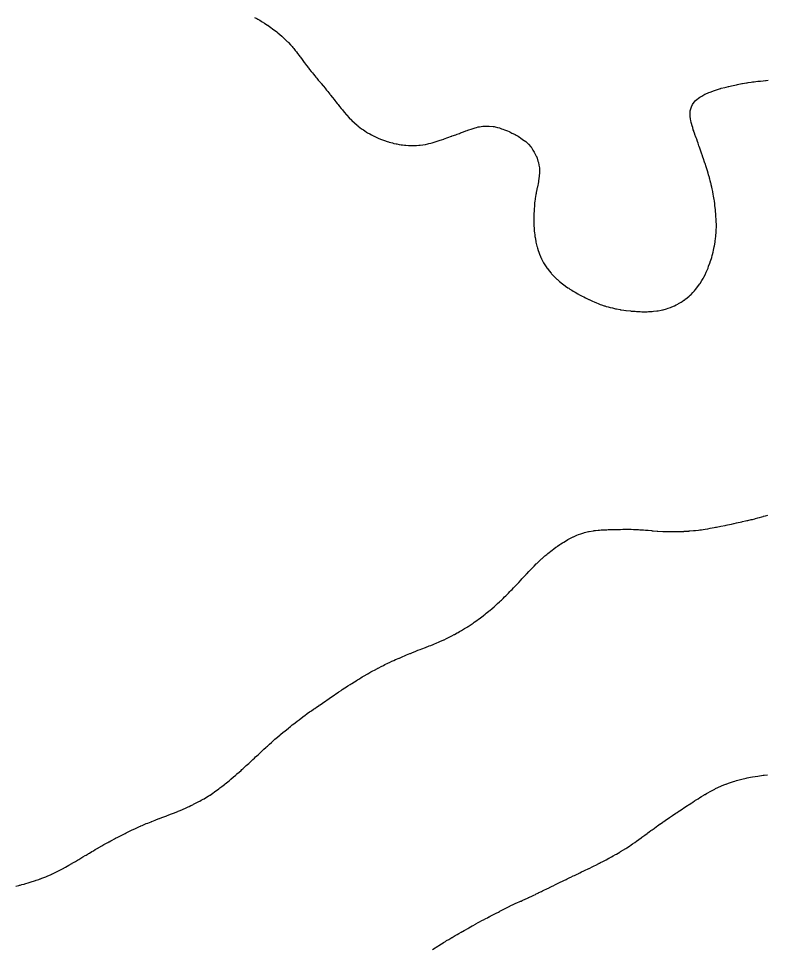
# Model space of a CAD drawing. Extents: x -717078 to -715000, y -984629 to -984000.
# Drawn here: x -716688.7 to -716546.9, y -984441.8 to -984265.2 of the extents above; entities that cross this region are included whole.
import ezdxf

# ---------------------------------------------------------------- set-up
doc = ezdxf.new("R2010")
doc.units = 0
doc.layers.add('buffer_B2_0_1_clip', color=7, linetype='Continuous')

msp = doc.modelspace()

# ---------------------------------------------------------------- linework, layer by layer
at = {"layer": 'buffer_B2_0_1_clip'}
for points in [[(-716643.94, -984264.94), (-716643.5, -984265.19), (-716643.3, -984265.3), (-716642.94, -984265.5), (-716642.67, -984265.67), (-716642.5, -984265.77), (-716642.05, -984266.05), (-716641.78, -984266.22), (-716641.5, -984266.4), (-716641.44, -984266.44), (-716641.34, -984266.5), (-716640.86, -984266.86), (-716640.5, -984267.11), (-716640.28, -984267.28), (-716639.98, -984267.5), (-716639.72, -984267.72), (-716639.5, -984267.89), (-716639.17, -984268.17), (-716638.77, -984268.5), (-716638.63, -984268.63), (-716638.5, -984268.75), (-716637.72, -984269.5), (-716637.61, -984269.61), (-716637.5, -984269.73), (-716637.14, -984270.14), (-716636.81, -984270.5), (-716636.67, -984270.67), (-716636.5, -984270.88), (-716636.23, -984271.23), (-716636, -984271.5), (-716635.79, -984271.79), (-716635.5, -984272.16), (-716635.35, -984272.35), (-716635.24, -984272.5), (-716634.93, -984272.93), (-716634.5, -984273.48), (-716634.49, -984273.49), (-716634.49, -984273.5), (-716634.45, -984273.55), (-716634.07, -984274.07), (-716633.73, -984274.5), (-716633.63, -984274.63), (-716633.5, -984274.81), (-716633.2, -984275.2), (-716632.95, -984275.5), (-716632.75, -984275.75), (-716632.5, -984276.06), (-716632.3, -984276.3), (-716632.13, -984276.5), (-716631.85, -984276.85), (-716631.5, -984277.26), (-716631.39, -984277.39), (-716631.29, -984277.5), (-716630.93, -984277.93), (-716630.5, -984278.45), (-716630.48, -984278.48), (-716630.46, -984278.5), (-716630.27, -984278.73), (-716630.03, -984279.03), (-716629.64, -984279.5), (-716629.58, -984279.58), (-716629.5, -984279.68), (-716629.14, -984280.14), (-716628.86, -984280.5), (-716628.7, -984280.7), (-716628.5, -984280.97), (-716628.27, -984281.27), (-716628.08, -984281.5), (-716627.83, -984281.83), (-716627.5, -984282.23), (-716627.38, -984282.38), (-716627.28, -984282.5), (-716626.93, -984282.93), (-716626.5, -984283.41), (-716626.46, -984283.46), (-716626.42, -984283.5), (-716625.98, -984283.98), (-716625.5, -984284.47), (-716625.48, -984284.48), (-716625.46, -984284.5), (-716624.96, -984284.96), (-716624.5, -984285.37), (-716624.43, -984285.43), (-716624.34, -984285.5), (-716623.88, -984285.88), (-716623.5, -984286.17), (-716623.3, -984286.3), (-716623, -984286.5), (-716622.7, -984286.7), (-716622.5, -984286.83), (-716622.07, -984287.07), (-716621.74, -984287.26), (-716621.5, -984287.39), (-716621.43, -984287.43), (-716621.28, -984287.5), (-716620.75, -984287.75), (-716620.5, -984287.87), (-716620.05, -984288.05), (-716619.89, -984288.11), (-716619.5, -984288.26), (-716619.32, -984288.32), (-716618.76, -984288.5), (-716618.56, -984288.56), (-716618.5, -984288.58), (-716618.38, -984288.62), (-716617.78, -984288.78), (-716617.5, -984288.86), (-716617.05, -984288.95), (-716616.97, -984288.97), (-716616.5, -984289.06), (-716616.12, -984289.12), (-716615.85, -984289.15), (-716615.5, -984289.2), (-716615.22, -984289.22), (-716614.74, -984289.26), (-716614.5, -984289.27), (-716614.27, -984289.27), (-716613.73, -984289.27), (-716613.5, -984289.26), (-716613.24, -984289.24), (-716612.79, -984289.21), (-716612.5, -984289.19), (-716611.5, -984289.05), (-716611.06, -984288.94), (-716610.9, -984288.9), (-716610.5, -984288.81), (-716610.26, -984288.74), (-716609.52, -984288.52), (-716609.5, -984288.51), (-716609.49, -984288.51), (-716609.46, -984288.5), (-716608.73, -984288.27), (-716608.5, -984288.19), (-716608.03, -984288.03), (-716607.98, -984288.02), (-716607.25, -984287.75), (-716606.59, -984287.5), (-716606.52, -984287.48), (-716606.5, -984287.47), (-716606.45, -984287.45), (-716605.78, -984287.22), (-716605.5, -984287.11), (-716605.05, -984286.95), (-716604.87, -984286.87), (-716604.5, -984286.73), (-716604.33, -984286.67), (-716603.89, -984286.5), (-716603.61, -984286.39), (-716603.5, -984286.35), (-716603.27, -984286.27), (-716602.86, -984286.14), (-716602.5, -984286.01), (-716602.1, -984285.9), (-716601.83, -984285.83), (-716601.5, -984285.74), (-716601.29, -984285.71), (-716600.61, -984285.61), (-716600.5, -984285.59), (-716600.41, -984285.59), (-716599.57, -984285.57), (-716599.5, -984285.57), (-716599.42, -984285.58), (-716598.66, -984285.66), (-716598.5, -984285.68), (-716598.27, -984285.73), (-716597.85, -984285.85), (-716597.5, -984285.92), (-716597.08, -984286.08), (-716596.85, -984286.15), (-716596.5, -984286.27), (-716596.34, -984286.34), (-716595.94, -984286.5), (-716595.63, -984286.63), (-716595.5, -984286.69), (-716595.11, -984286.89), (-716594.97, -984286.97), (-716594.5, -984287.2), (-716594.31, -984287.31), (-716593.96, -984287.5), (-716593.68, -984287.68), (-716593.5, -984287.79), (-716593.09, -984288.09), (-716592.51, -984288.5), (-716592.51, -984288.51), (-716592.5, -984288.51), (-716592.01, -984289.01), (-716591.53, -984289.5), (-716591.52, -984289.52), (-716591.5, -984289.54), (-716591.13, -984290.13), (-716590.88, -984290.5), (-716590.76, -984290.76), (-716590.5, -984291.27), (-716590.43, -984291.43), (-716590.41, -984291.5), (-716590.36, -984291.64), (-716590.2, -984292.2), (-716590.1, -984292.5), (-716590.02, -984292.98), (-716590.01, -984293.01), (-716589.92, -984293.5), (-716589.91, -984293.91), (-716589.91, -984294.09), (-716589.89, -984294.5), (-716589.93, -984294.93), (-716589.95, -984295.05), (-716589.99, -984295.5), (-716590.07, -984295.93), (-716590.1, -984296.1), (-716590.17, -984296.5), (-716590.23, -984296.77), (-716590.34, -984297.34), (-716590.37, -984297.5), (-716590.4, -984297.6), (-716590.5, -984298.2), (-716590.55, -984298.45), (-716590.56, -984298.5), (-716590.57, -984298.57), (-716590.7, -984299.3), (-716590.73, -984299.5), (-716590.75, -984299.75), (-716590.81, -984300.19), (-716590.84, -984300.5), (-716590.92, -984301.5), (-716590.93, -984301.93), (-716590.94, -984302.06), (-716590.96, -984302.5), (-716590.96, -984302.96), (-716590.96, -984303.04), (-716590.97, -984303.5), (-716590.96, -984303.96), (-716590.96, -984304.04), (-716590.95, -984304.5), (-716590.92, -984304.92), (-716590.91, -984305.09), (-716590.88, -984305.5), (-716590.84, -984305.84), (-716590.79, -984306.21), (-716590.76, -984306.5), (-716590.72, -984306.72), (-716590.6, -984307.4), (-716590.58, -984307.5), (-716590.57, -984307.57), (-716590.5, -984307.84), (-716590.37, -984308.37), (-716590.34, -984308.5), (-716590.27, -984308.73), (-716590.15, -984309.15), (-716590.03, -984309.5), (-716589.88, -984309.88), (-716589.71, -984310.29), (-716589.62, -984310.5), (-716589.58, -984310.58), (-716589.5, -984310.73), (-716589.24, -984311.24), (-716589.11, -984311.5), (-716588.88, -984311.88), (-716588.5, -984312.47), (-716588.49, -984312.49), (-716588.48, -984312.5), (-716588.4, -984312.6), (-716588.06, -984313.06), (-716587.69, -984313.5), (-716587.6, -984313.6), (-716587.5, -984313.71), (-716587.12, -984314.12), (-716586.73, -984314.5), (-716586.61, -984314.61), (-716586.5, -984314.71), (-716586.08, -984315.08), (-716585.56, -984315.5), (-716585.53, -984315.53), (-716585.5, -984315.55), (-716585.34, -984315.66), (-716584.94, -984315.94), (-716584.5, -984316.25), (-716584.35, -984316.35), (-716584.12, -984316.5), (-716583.73, -984316.73), (-716583.5, -984316.88), (-716583.1, -984317.1), (-716582.6, -984317.4), (-716582.5, -984317.46), (-716582.47, -984317.47), (-716582.42, -984317.5), (-716581.82, -984317.82), (-716581.5, -984317.98), (-716581.16, -984318.16), (-716580.51, -984318.49), (-716580.5, -984318.49), (-716580.5, -984318.5), (-716580.49, -984318.5), (-716579.81, -984318.81), (-716579.5, -984318.94), (-716579.11, -984319.11), (-716578.74, -984319.26), (-716578.5, -984319.36), (-716578.4, -984319.4), (-716578.11, -984319.5), (-716577.65, -984319.65), (-716577.5, -984319.7), (-716577.22, -984319.78), (-716576.88, -984319.88), (-716576.5, -984319.98), (-716576.08, -984320.08), (-716575.87, -984320.13), (-716575.5, -984320.22), (-716575.27, -984320.27), (-716574.61, -984320.39), (-716574.5, -984320.41), (-716574.42, -984320.42), (-716573.88, -984320.5), (-716573.55, -984320.55), (-716573.5, -984320.55), (-716573.44, -984320.56), (-716572.65, -984320.65), (-716572.5, -984320.66), (-716572.32, -984320.68), (-716571.72, -984320.72), (-716571.5, -984320.74), (-716571.25, -984320.75), (-716570.78, -984320.78), (-716570.5, -984320.79), (-716570.21, -984320.79), (-716569.79, -984320.79), (-716569.5, -984320.8), (-716569.22, -984320.78), (-716568.76, -984320.76), (-716568.5, -984320.75), (-716568.28, -984320.72), (-716567.65, -984320.65), (-716567.5, -984320.63), (-716567.39, -984320.61), (-716566.83, -984320.5), (-716566.56, -984320.44), (-716566.5, -984320.43), (-716566.41, -984320.41), (-716565.78, -984320.22), (-716565.5, -984320.14), (-716565.03, -984319.97), (-716564.92, -984319.92), (-716564.5, -984319.76), (-716564.32, -984319.68), (-716563.96, -984319.5), (-716563.66, -984319.34), (-716563.5, -984319.26), (-716563.03, -984318.97), (-716562.86, -984318.86), (-716562.5, -984318.63), (-716562.42, -984318.58), (-716562.32, -984318.5), (-716561.87, -984318.13), (-716561.5, -984317.83), (-716561.33, -984317.67), (-716561.15, -984317.5), (-716560.83, -984317.17), (-716560.5, -984316.82), (-716560.35, -984316.65), (-716560.22, -984316.5), (-716559.91, -984316.09), (-716559.5, -984315.53), (-716559.49, -984315.51), (-716559.48, -984315.5), (-716559.44, -984315.44), (-716559.11, -984314.89), (-716558.87, -984314.5), (-716558.75, -984314.25), (-716558.5, -984313.78), (-716558.41, -984313.59), (-716558.36, -984313.5), (-716558.26, -984313.26), (-716558.1, -984312.9), (-716557.93, -984312.5), (-716557.82, -984312.18), (-716557.59, -984311.59), (-716557.56, -984311.5), (-716557.54, -984311.46), (-716557.5, -984311.33), (-716557.3, -984310.7), (-716557.24, -984310.5), (-716557.14, -984310.14), (-716557.08, -984309.92), (-716556.97, -984309.5), (-716556.88, -984309.12), (-716556.82, -984308.82), (-716556.75, -984308.5), (-716556.71, -984308.29), (-716556.59, -984307.59), (-716556.57, -984307.5), (-716556.56, -984307.44), (-716556.5, -984306.93), (-716556.45, -984306.55), (-716556.45, -984306.5), (-716556.44, -984306.44), (-716556.38, -984305.62), (-716556.37, -984305.5), (-716556.37, -984305.37), (-716556.35, -984304.65), (-716556.34, -984304.5), (-716556.34, -984304.34), (-716556.36, -984303.64), (-716556.36, -984303.5), (-716556.37, -984303.37), (-716556.42, -984302.58), (-716556.42, -984302.5), (-716556.43, -984302.43), (-716556.5, -984301.61), (-716556.51, -984301.51), (-716556.51, -984301.5), (-716556.51, -984301.49), (-716556.61, -984300.61), (-716556.63, -984300.5), (-716556.65, -984300.35), (-716556.73, -984299.73), (-716556.77, -984299.5), (-716556.82, -984299.18), (-716556.87, -984298.87), (-716556.93, -984298.5), (-716557.02, -984298.02), (-716557.04, -984297.96), (-716557.13, -984297.5), (-716557.19, -984297.19), (-716557.31, -984296.69), (-716557.35, -984296.5), (-716557.38, -984296.38), (-716557.5, -984295.95), (-716557.6, -984295.6), (-716557.63, -984295.5), (-716557.68, -984295.32), (-716557.82, -984294.82), (-716557.93, -984294.5), (-716558.06, -984294.06), (-716558.12, -984293.88), (-716558.24, -984293.5), (-716558.3, -984293.3), (-716558.5, -984292.7), (-716558.55, -984292.55), (-716558.57, -984292.5), (-716558.6, -984292.4), (-716558.8, -984291.8), (-716558.9, -984291.5), (-716559.05, -984291.05), (-716559.11, -984290.89), (-716559.25, -984290.5), (-716559.31, -984290.31), (-716559.5, -984289.79), (-716559.57, -984289.57), (-716559.6, -984289.5), (-716559.65, -984289.35), (-716559.82, -984288.82), (-716559.94, -984288.5), (-716560.08, -984288.08), (-716560.19, -984287.81), (-716560.3, -984287.5), (-716560.35, -984287.35), (-716560.5, -984286.93), (-716560.61, -984286.61), (-716560.65, -984286.5), (-716560.72, -984286.28), (-716560.84, -984285.84), (-716560.96, -984285.5), (-716561.06, -984285.06), (-716561.12, -984284.88), (-716561.21, -984284.5), (-716561.24, -984284.24), (-716561.32, -984283.68), (-716561.33, -984283.5), (-716561.32, -984283.32), (-716561.29, -984282.71), (-716561.26, -984282.5), (-716561.13, -984282.13), (-716561.06, -984281.94), (-716560.89, -984281.5), (-716560.73, -984281.27), (-716560.5, -984280.97), (-716560.28, -984280.72), (-716560.07, -984280.5), (-716559.74, -984280.26), (-716559.5, -984280.09), (-716559.13, -984279.87), (-716558.51, -984279.51), (-716558.5, -984279.5), (-716558.5, -984279.5), (-716558.49, -984279.5), (-716557.78, -984279.22), (-716557.5, -984279.11), (-716557.05, -984278.95), (-716556.89, -984278.89), (-716556.5, -984278.75), (-716556.32, -984278.68), (-716555.75, -984278.5), (-716555.55, -984278.45), (-716555.5, -984278.43), (-716555.41, -984278.41), (-716554.76, -984278.24), (-716554.5, -984278.17), (-716554.07, -984278.07), (-716553.96, -984278.04), (-716553.5, -984277.94), (-716552.5, -984277.72), (-716552.32, -984277.68), (-716551.52, -984277.52), (-716551.5, -984277.51), (-716551.49, -984277.51), (-716551.42, -984277.5), (-716550.63, -984277.37), (-716550.5, -984277.35), (-716550.32, -984277.32), (-716549.76, -984277.24), (-716549.5, -984277.2), (-716549.15, -984277.15), (-716548.88, -984277.12), (-716548.5, -984277.07), (-716548.02, -984277.02), (-716547.98, -984277.02), (-716547.5, -984276.97), (-716547.06, -984276.94), (-716546.92, -984276.92), (-716546.5, -984276.89)], [(-716689.21, -984429.79), (-716688.66, -984429.66), (-716688.5, -984429.62), (-716688.41, -984429.59), (-716688.04, -984429.5), (-716687.61, -984429.39), (-716687.5, -984429.36), (-716687.3, -984429.3), (-716686.84, -984429.16), (-716686.5, -984429.06), (-716686.08, -984428.92), (-716685.85, -984428.85), (-716685.5, -984428.73), (-716685.33, -984428.67), (-716684.83, -984428.5), (-716684.59, -984428.41), (-716684.5, -984428.38), (-716684.3, -984428.3), (-716683.87, -984428.13), (-716683.5, -984427.99), (-716683.16, -984427.84), (-716682.61, -984427.61), (-716682.5, -984427.56), (-716682.46, -984427.54), (-716682.36, -984427.5), (-716681.78, -984427.22), (-716681.5, -984427.08), (-716681.12, -984426.88), (-716680.63, -984426.63), (-716680.5, -984426.57), (-716680.46, -984426.54), (-716680.37, -984426.5), (-716679.81, -984426.19), (-716679.5, -984426.02), (-716679.17, -984425.83), (-716678.58, -984425.5), (-716678.53, -984425.47), (-716678.5, -984425.45), (-716678.38, -984425.38), (-716677.91, -984425.09), (-716677.5, -984424.85), (-716677.28, -984424.72), (-716676.9, -984424.5), (-716676.66, -984424.34), (-716676.5, -984424.25), (-716676.03, -984423.97), (-716675.88, -984423.88), (-716675.5, -984423.66), (-716675.4, -984423.6), (-716675.23, -984423.5), (-716674.78, -984423.22), (-716674.5, -984423.06), (-716674.15, -984422.85), (-716673.54, -984422.5), (-716673.51, -984422.49), (-716673.5, -984422.48), (-716673.44, -984422.44), (-716672.88, -984422.12), (-716672.5, -984421.9), (-716672.25, -984421.75), (-716671.77, -984421.5), (-716671.6, -984421.4), (-716671.5, -984421.35), (-716671.17, -984421.17), (-716670.95, -984421.05), (-716670.5, -984420.81), (-716670.3, -984420.7), (-716669.89, -984420.5), (-716669.63, -984420.37), (-716669.5, -984420.3), (-716669.1, -984420.1), (-716668.97, -984420.03), (-716668.5, -984419.8), (-716668.3, -984419.7), (-716667.89, -984419.5), (-716667.63, -984419.37), (-716667.5, -984419.31), (-716667.13, -984419.13), (-716666.96, -984419.04), (-716666.5, -984418.83), (-716666.28, -984418.72), (-716665.78, -984418.5), (-716665.59, -984418.41), (-716665.5, -984418.37), (-716665.27, -984418.27), (-716664.9, -984418.1), (-716664.5, -984417.93), (-716664.19, -984417.81), (-716663.57, -984417.57), (-716663.5, -984417.54), (-716663.47, -984417.53), (-716663.39, -984417.5), (-716662.76, -984417.24), (-716662.5, -984417.15), (-716662.03, -984416.97), (-716661.93, -984416.93), (-716661.5, -984416.77), (-716661.3, -984416.7), (-716660.78, -984416.5), (-716660.58, -984416.42), (-716660.5, -984416.39), (-716660.33, -984416.33), (-716659.86, -984416.14), (-716659.5, -984416.01), (-716659.14, -984415.86), (-716658.69, -984415.69), (-716658.5, -984415.61), (-716658.42, -984415.58), (-716658.24, -984415.5), (-716657.72, -984415.28), (-716657.5, -984415.18), (-716657.03, -984414.97), (-716656.93, -984414.93), (-716656.5, -984414.74), (-716656.34, -984414.66), (-716656, -984414.5), (-716655.66, -984414.34), (-716655.5, -984414.26), (-716655, -984414), (-716654.5, -984413.75), (-716654.34, -984413.66), (-716654.05, -984413.5), (-716653.7, -984413.3), (-716653.5, -984413.19), (-716653.07, -984412.93), (-716652.71, -984412.71), (-716652.5, -984412.58), (-716652.45, -984412.55), (-716652.37, -984412.5), (-716651.86, -984412.14), (-716651.5, -984411.9), (-716651.27, -984411.73), (-716650.95, -984411.5), (-716650.69, -984411.31), (-716650.5, -984411.16), (-716650.13, -984410.87), (-716649.66, -984410.5), (-716649.57, -984410.43), (-716649.5, -984410.37), (-716649.02, -984409.98), (-716648.78, -984409.78), (-716648.5, -984409.55), (-716648.47, -984409.53), (-716648.44, -984409.5), (-716647.94, -984409.06), (-716647.5, -984408.7), (-716647.39, -984408.61), (-716647.27, -984408.5), (-716646.86, -984408.14), (-716646.5, -984407.82), (-716646.33, -984407.67), (-716646.13, -984407.5), (-716645.81, -984407.19), (-716645.5, -984406.92), (-716645.28, -984406.72), (-716645.04, -984406.5), (-716644.76, -984406.24), (-716644.5, -984405.99), (-716644.25, -984405.75), (-716643.96, -984405.5), (-716643.73, -984405.27), (-716643.5, -984405.07), (-716643.21, -984404.79), (-716642.89, -984404.5), (-716642.69, -984404.31), (-716642.5, -984404.13), (-716642.18, -984403.82), (-716641.82, -984403.5), (-716641.65, -984403.35), (-716641.5, -984403.2), (-716641.13, -984402.87), (-716640.71, -984402.5), (-716640.6, -984402.4), (-716640.5, -984402.31), (-716640.07, -984401.93), (-716639.56, -984401.5), (-716639.53, -984401.47), (-716639.5, -984401.45), (-716639.12, -984401.12), (-716638.99, -984401.01), (-716638.5, -984400.6), (-716638.45, -984400.55), (-716638.38, -984400.5), (-716637.9, -984400.1), (-716637.5, -984399.79), (-716637.34, -984399.66), (-716637.14, -984399.5), (-716636.79, -984399.21), (-716636.5, -984398.98), (-716636.23, -984398.77), (-716635.87, -984398.5), (-716635.66, -984398.34), (-716635.5, -984398.22), (-716635.09, -984397.91), (-716634.53, -984397.5), (-716634.51, -984397.49), (-716634.5, -984397.48), (-716634.4, -984397.4), (-716633.94, -984397.06), (-716633.5, -984396.74), (-716633.36, -984396.64), (-716633.15, -984396.5), (-716632.77, -984396.23), (-716632.5, -984396.05), (-716632.18, -984395.82), (-716631.71, -984395.5), (-716631.59, -984395.41), (-716631.5, -984395.36), (-716631.04, -984395.04), (-716630.99, -984395.01), (-716630.5, -984394.68), (-716630.39, -984394.61), (-716630.23, -984394.5), (-716629.8, -984394.2), (-716629.5, -984393.99), (-716629.21, -984393.79), (-716628.77, -984393.5), (-716628.61, -984393.39), (-716628.5, -984393.32), (-716628.02, -984392.98), (-716627.92, -984392.92), (-716627.5, -984392.64), (-716627.42, -984392.58), (-716627.29, -984392.5), (-716626.82, -984392.18), (-716626.5, -984391.96), (-716626.22, -984391.78), (-716625.78, -984391.5), (-716625.61, -984391.39), (-716625.5, -984391.32), (-716625.01, -984391.01), (-716625, -984391), (-716624.5, -984390.7), (-716624.38, -984390.62), (-716624.16, -984390.5), (-716623.75, -984390.25), (-716623.5, -984390.1), (-716623.13, -984389.87), (-716622.55, -984389.55), (-716622.5, -984389.52), (-716622.49, -984389.51), (-716622.46, -984389.5), (-716621.85, -984389.15), (-716621.5, -984388.96), (-716621.21, -984388.79), (-716620.63, -984388.5), (-716620.55, -984388.45), (-716620.5, -984388.43), (-716620.35, -984388.35), (-716619.9, -984388.1), (-716619.5, -984387.9), (-716619.24, -984387.76), (-716618.68, -984387.5), (-716618.56, -984387.44), (-716618.5, -984387.41), (-716618.33, -984387.33), (-716617.88, -984387.12), (-716617.5, -984386.95), (-716617.19, -984386.81), (-716616.53, -984386.53), (-716616.5, -984386.51), (-716616.49, -984386.51), (-716616.47, -984386.5), (-716615.79, -984386.21), (-716615.5, -984386.09), (-716615.09, -984385.91), (-716614.79, -984385.79), (-716614.5, -984385.67), (-716614.38, -984385.62), (-716614.08, -984385.5), (-716613.67, -984385.33), (-716613.5, -984385.26), (-716613.1, -984385.1), (-716612.96, -984385.04), (-716612.5, -984384.87), (-716612.23, -984384.77), (-716611.52, -984384.5), (-716611.51, -984384.49), (-716611.5, -984384.49), (-716611.49, -984384.49), (-716610.79, -984384.21), (-716610.5, -984384.1), (-716610.08, -984383.92), (-716609.82, -984383.82), (-716609.5, -984383.69), (-716609.37, -984383.63), (-716609.06, -984383.5), (-716608.67, -984383.33), (-716608.5, -984383.26), (-716608.05, -984383.05), (-716607.98, -984383.02), (-716607.5, -984382.79), (-716607.3, -984382.7), (-716606.91, -984382.5), (-716606.64, -984382.36), (-716606.5, -984382.29), (-716606.05, -984382.05), (-716605.99, -984382.01), (-716605.5, -984381.75), (-716605.34, -984381.66), (-716605.05, -984381.5), (-716604.71, -984381.29), (-716604.5, -984381.17), (-716604.09, -984380.91), (-716603.64, -984380.64), (-716603.5, -984380.56), (-716603.47, -984380.53), (-716603.41, -984380.5), (-716602.87, -984380.13), (-716602.5, -984379.89), (-716602.27, -984379.73), (-716601.94, -984379.5), (-716601.69, -984379.31), (-716601.5, -984379.18), (-716601.11, -984378.89), (-716600.58, -984378.5), (-716600.54, -984378.46), (-716600.5, -984378.44), (-716600.18, -984378.18), (-716599.98, -984378.02), (-716599.5, -984377.63), (-716599.43, -984377.57), (-716599.34, -984377.5), (-716598.89, -984377.11), (-716598.5, -984376.77), (-716598.36, -984376.64), (-716598.19, -984376.5), (-716597.84, -984376.16), (-716597.5, -984375.85), (-716597.32, -984375.68), (-716597.12, -984375.5), (-716596.81, -984375.19), (-716596.5, -984374.89), (-716596.3, -984374.7), (-716596.09, -984374.5), (-716595.8, -984374.2), (-716595.5, -984373.9), (-716595.3, -984373.7), (-716595.1, -984373.5), (-716594.81, -984373.19), (-716594.5, -984372.86), (-716594.32, -984372.68), (-716594.15, -984372.5), (-716593.84, -984372.16), (-716593.36, -984371.64), (-716593.22, -984371.5), (-716592.88, -984371.12), (-716592.5, -984370.71), (-716592.4, -984370.6), (-716592.3, -984370.5), (-716591.92, -984370.08), (-716591.5, -984369.65), (-716591.43, -984369.57), (-716591.35, -984369.5), (-716590.93, -984369.07), (-716590.5, -984368.65), (-716590.43, -984368.57), (-716590.34, -984368.5), (-716589.91, -984368.09), (-716589.5, -984367.71), (-716589.39, -984367.61), (-716589.25, -984367.5), (-716588.86, -984367.14), (-716588.5, -984366.84), (-716588.31, -984366.69), (-716588.08, -984366.5), (-716587.76, -984366.24), (-716587.5, -984366.03), (-716587.2, -984365.8), (-716586.78, -984365.5), (-716586.62, -984365.38), (-716586.5, -984365.29), (-716586.03, -984364.97), (-716585.84, -984364.84), (-716585.5, -984364.62), (-716585.43, -984364.57), (-716585.3, -984364.5), (-716584.8, -984364.2), (-716584.5, -984364.02), (-716584.16, -984363.84), (-716583.53, -984363.53), (-716583.5, -984363.52), (-716583.49, -984363.51), (-716583.46, -984363.5), (-716582.8, -984363.2), (-716582.5, -984363.08), (-716582.08, -984362.92), (-716581.85, -984362.85), (-716581.5, -984362.72), (-716581.33, -984362.67), (-716580.59, -984362.5), (-716580.52, -984362.48), (-716580.5, -984362.48), (-716580.47, -984362.47), (-716579.66, -984362.34), (-716579.5, -984362.32), (-716579.3, -984362.3), (-716578.76, -984362.24), (-716578.5, -984362.22), (-716578.21, -984362.21), (-716577.82, -984362.18), (-716577.5, -984362.16), (-716577.15, -984362.15), (-716576.86, -984362.14), (-716576.5, -984362.13), (-716576.12, -984362.12), (-716575.89, -984362.11), (-716575.5, -984362.1), (-716575.1, -984362.1), (-716574.91, -984362.09), (-716574.5, -984362.09), (-716574.08, -984362.08), (-716573.92, -984362.08), (-716573.5, -984362.07), (-716573.08, -984362.08), (-716572.92, -984362.08), (-716572.5, -984362.08), (-716572.09, -984362.09), (-716571.9, -984362.1), (-716571.5, -984362.11), (-716571.13, -984362.13), (-716570.85, -984362.15), (-716570.5, -984362.17), (-716570.19, -984362.19), (-716569.78, -984362.22), (-716569.5, -984362.25), (-716569.27, -984362.27), (-716568.68, -984362.32), (-716568.5, -984362.34), (-716568.35, -984362.35), (-716567.59, -984362.41), (-716567.5, -984362.42), (-716567.42, -984362.42), (-716566.53, -984362.47), (-716566.5, -984362.47), (-716566.47, -984362.47), (-716565.51, -984362.49), (-716565.5, -984362.49), (-716565.49, -984362.49), (-716565.1, -984362.5), (-716564.51, -984362.51), (-716564.5, -984362.51), (-716564.49, -984362.51), (-716564.02, -984362.5), (-716563.51, -984362.49), (-716563.5, -984362.49), (-716563.49, -984362.49), (-716562.53, -984362.47), (-716562.5, -984362.46), (-716562.46, -984362.46), (-716561.59, -984362.41), (-716561.5, -984362.4), (-716561.4, -984362.4), (-716560.67, -984362.33), (-716560.5, -984362.32), (-716560.29, -984362.29), (-716559.76, -984362.24), (-716559.5, -984362.21), (-716559.16, -984362.16), (-716558.88, -984362.12), (-716558.5, -984362.06), (-716558.02, -984361.98), (-716557.97, -984361.97), (-716557.5, -984361.89), (-716557.17, -984361.83), (-716556.75, -984361.75), (-716556.5, -984361.7), (-716556.33, -984361.67), (-716555.5, -984361.5), (-716555.5, -984361.5), (-716554.67, -984361.33), (-716554.5, -984361.29), (-716554.23, -984361.23), (-716553.85, -984361.15), (-716553.5, -984361.08), (-716553.02, -984360.98), (-716552.97, -984360.97), (-716552.5, -984360.87), (-716551.5, -984360.66), (-716551.37, -984360.63), (-716550.81, -984360.5), (-716550.56, -984360.44), (-716550.5, -984360.43), (-716550.4, -984360.4), (-716549.75, -984360.25), (-716549.5, -984360.19), (-716549.08, -984360.08), (-716548.95, -984360.05), (-716548.5, -984359.93), (-716548.16, -984359.84), (-716547.71, -984359.71), (-716547.5, -984359.65), (-716547.39, -984359.61), (-716547.01, -984359.5), (-716546.62, -984359.38)], [(-716610.17, -984441.83), (-716609.67, -984441.5), (-716609.57, -984441.43), (-716609.5, -984441.39), (-716609.19, -984441.19), (-716608.96, -984441.04), (-716608.5, -984440.75), (-716608.35, -984440.65), (-716608.11, -984440.5), (-716607.73, -984440.27), (-716607.5, -984440.12), (-716607.11, -984439.89), (-716606.54, -984439.54), (-716606.5, -984439.52), (-716606.49, -984439.51), (-716606.47, -984439.5), (-716605.86, -984439.14), (-716605.5, -984438.94), (-716605.22, -984438.78), (-716604.73, -984438.5), (-716604.59, -984438.41), (-716604.5, -984438.37), (-716604.19, -984438.19), (-716603.95, -984438.05), (-716603.5, -984437.8), (-716603.31, -984437.69), (-716602.96, -984437.5), (-716602.66, -984437.34), (-716602.5, -984437.25), (-716602.02, -984436.98), (-716601.94, -984436.94), (-716601.5, -984436.7), (-716601.37, -984436.63), (-716600.73, -984436.27), (-716600.5, -984436.15), (-716600.07, -984435.93), (-716599.77, -984435.77), (-716599.5, -984435.63), (-716599.41, -984435.59), (-716599.25, -984435.5), (-716598.76, -984435.24), (-716598.5, -984435.11), (-716598.1, -984434.9), (-716597.7, -984434.7), (-716597.5, -984434.59), (-716597.44, -984434.56), (-716597.32, -984434.5), (-716596.79, -984434.21), (-716596.5, -984434.06), (-716596.13, -984433.87), (-716595.63, -984433.63), (-716595.5, -984433.57), (-716595.46, -984433.54), (-716594.78, -984433.22), (-716594.5, -984433.1), (-716594.09, -984432.91), (-716593.78, -984432.78), (-716593.5, -984432.66), (-716593.39, -984432.61), (-716593.15, -984432.5), (-716592.5, -984432.21), (-716592.01, -984431.99), (-716591.96, -984431.96), (-716591.5, -984431.75), (-716591.33, -984431.67), (-716590.98, -984431.5), (-716590.66, -984431.34), (-716590.5, -984431.27), (-716590.04, -984431.04), (-716589.99, -984431.01), (-716589.5, -984430.78), (-716589.31, -984430.69), (-716588.93, -984430.5), (-716588.64, -984430.36), (-716588.5, -984430.29), (-716588.08, -984430.08), (-716587.97, -984430.03), (-716587.5, -984429.8), (-716587.3, -984429.7), (-716586.89, -984429.5), (-716586.63, -984429.37), (-716586.5, -984429.31), (-716586.12, -984429.12), (-716585.96, -984429.04), (-716585.5, -984428.81), (-716585.29, -984428.71), (-716584.86, -984428.5), (-716584.62, -984428.38), (-716584.5, -984428.33), (-716584.16, -984428.16), (-716583.94, -984428.06), (-716583.5, -984427.85), (-716583.26, -984427.74), (-716582.76, -984427.5), (-716582.58, -984427.42), (-716582.5, -984427.38), (-716582.27, -984427.27), (-716581.91, -984427.09), (-716581.5, -984426.9), (-716581.23, -984426.77), (-716580.66, -984426.5), (-716580.55, -984426.45), (-716580.5, -984426.42), (-716580.35, -984426.35), (-716579.88, -984426.12), (-716579.5, -984425.93), (-716579.22, -984425.78), (-716578.66, -984425.5), (-716578.55, -984425.45), (-716578.5, -984425.42), (-716578.33, -984425.33), (-716577.89, -984425.11), (-716577.5, -984424.91), (-716577.23, -984424.77), (-716576.74, -984424.5), (-716576.58, -984424.42), (-716576.5, -984424.37), (-716576.21, -984424.21), (-716575.94, -984424.06), (-716575.5, -984423.81), (-716575.3, -984423.7), (-716574.95, -984423.5), (-716574.67, -984423.33), (-716574.5, -984423.23), (-716573.5, -984422.62), (-716573.32, -984422.5), (-716572.83, -984422.17), (-716572.5, -984421.95), (-716572.23, -984421.77), (-716571.84, -984421.5), (-716571.5, -984421.25), (-716571.06, -984420.94), (-716570.61, -984420.61), (-716570.5, -984420.53), (-716570.48, -984420.52), (-716570.46, -984420.5), (-716569.91, -984420.09), (-716569.5, -984419.8), (-716569.33, -984419.67), (-716569.08, -984419.5), (-716568.75, -984419.25), (-716568.5, -984419.07), (-716568.17, -984418.83), (-716567.71, -984418.5), (-716567.59, -984418.41), (-716567.5, -984418.35), (-716567.01, -984417.99), (-716566.97, -984417.97), (-716566.5, -984417.64), (-716566.42, -984417.58), (-716566.3, -984417.5), (-716565.83, -984417.17), (-716565.5, -984416.94), (-716565.24, -984416.76), (-716564.85, -984416.5), (-716564.64, -984416.36), (-716564.04, -984415.96), (-716563.79, -984415.79), (-716563.44, -984415.56), (-716563.35, -984415.5), (-716562.84, -984415.16), (-716562.5, -984414.94), (-716561.83, -984414.5), (-716561.63, -984414.37), (-716561.5, -984414.28), (-716561.03, -984413.97), (-716560.84, -984413.84), (-716560.5, -984413.61), (-716560.43, -984413.57), (-716560.31, -984413.5), (-716559.81, -984413.19), (-716559.5, -984412.98), (-716559.2, -984412.8), (-716558.71, -984412.5), (-716558.58, -984412.42), (-716558.5, -984412.37), (-716558.21, -984412.21), (-716557.94, -984412.06), (-716557.5, -984411.81), (-716557.29, -984411.71), (-716556.9, -984411.5), (-716556.64, -984411.36), (-716556.5, -984411.28), (-716556.09, -984411.09), (-716555.97, -984411.03), (-716555.5, -984410.81), (-716555.28, -984410.72), (-716554.72, -984410.5), (-716554.56, -984410.44), (-716554.5, -984410.41), (-716554.36, -984410.36), (-716553.83, -984410.17), (-716553.5, -984410.05), (-716553.08, -984409.92), (-716552.86, -984409.86), (-716552.5, -984409.75), (-716552.3, -984409.7), (-716551.52, -984409.5), (-716551.5, -984409.5), (-716551.5, -984409.49), (-716551.49, -984409.49), (-716550.7, -984409.3), (-716550.5, -984409.26), (-716550.2, -984409.2), (-716549.87, -984409.13), (-716549.5, -984409.06), (-716549.02, -984408.98), (-716548.97, -984408.97), (-716548.5, -984408.89), (-716548.16, -984408.84), (-716547.79, -984408.79), (-716547.5, -984408.75), (-716547.28, -984408.72), (-716546.66, -984408.66)]]:
    msp.add_lwpolyline(points, dxfattribs=at)

doc.saveas('drawing.dxf')
